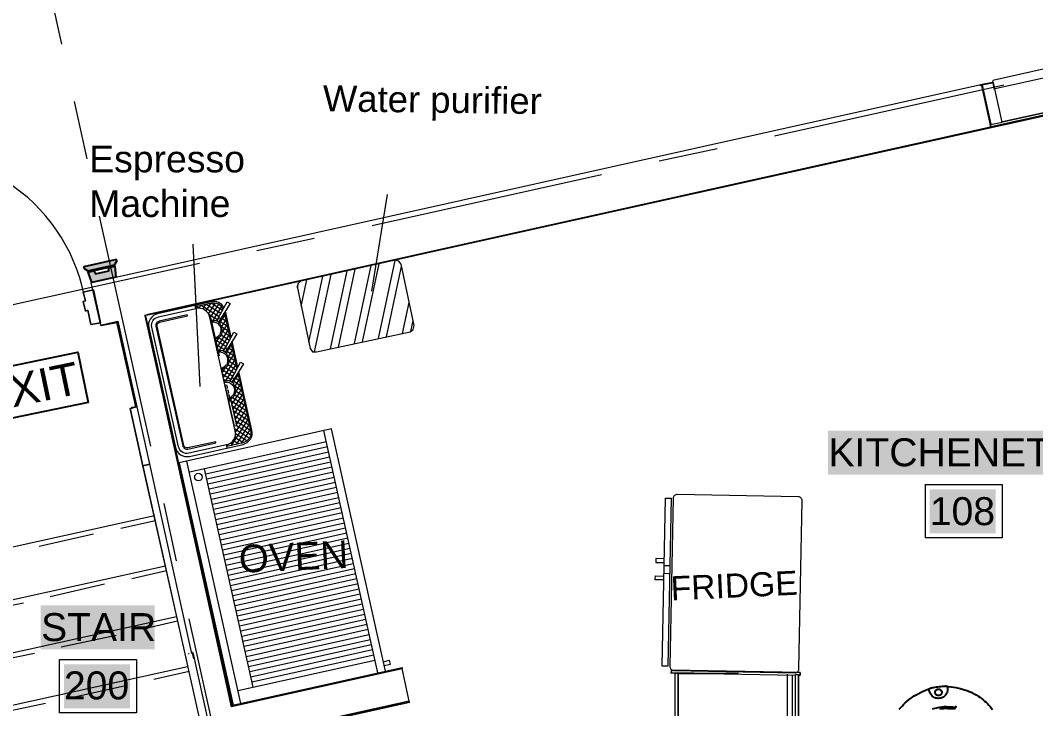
# Model space of a CAD drawing. Header units: inches. Extents: x 0.9 to 36.3, y 0.7 to 23.3.
# Drawn here: x 25.939 to 28.094, y 13.499 to 14.96 of the extents above; entities that cross this region are included whole.
import ezdxf

# ---------------------------------------------------------------- set-up
doc = ezdxf.new("R2010")
doc.units = ezdxf.units.IN
doc.linetypes.add('ACAD_ISO02W100', pattern=[15, 12, -3])
doc.linetypes.add('CENTER', pattern=[50.8, 31.75, -6.35, 6.35, -6.35])
for name, color, linetype, lineweight, true_color in [('Blocks', 7, 'Continuous', 5, 0x9a9c7f), ('Boarder for name', 7, 'Continuous', 5, 0x777777), ('Doors', 7, 'Continuous', 5, 0xf2db9c), ('PDF_Geometry', 7, 'Continuous', 9, 0x777777)]:
    doc.layers.add(name, color=color, linetype=linetype, lineweight=lineweight, true_color=true_color)
for name, color, linetype in [('EXIT', 10, 'Continuous'), ('PDF_Text', 7, 'Continuous'), ('Sensor', 80, 'Continuous'), ('Smoke Detector', 40, 'Continuous')]:
    doc.layers.add(name, color=color, linetype=linetype)
doc.layers.add('PDF_Solid Fills', color=7, linetype='Continuous', true_color=0xffffff)
doc.styles.add('PDF Arial', font='arial.ttf')
doc.styles.get("Standard").update_dxf_attribs({"font": 'arial.ttf'})

msp = doc.modelspace()

# ---------------------------------------------------------------- hatches: boundary and pattern name
at = {"layer": 'Blocks', "linetype": 'CENTER', "ltscale": 0.01, "transparency": 33554559}
h = msp.add_hatch(color=256, dxfattribs=at)
h.set_gradient(color1=(19, 155, 72), color2=(241, 235, 31))
h.paths.add_polyline_path([(26.0982, 14.422), (26.0952, 14.428), (26.0857, 14.4259), (26.0826, 14.4252), (26.0907, 14.4037), (26.1414, 14.415), (26.1396, 14.4378), (26.1364, 14.4371), (26.1269, 14.435), (26.1267, 14.4283)])
h.paths.add_polyline_path([(26.1357, 14.4403), (26.1389, 14.441), (26.1438, 14.4488), (26.1431, 14.4519), (26.0734, 14.4364), (26.0741, 14.4332), (26.0819, 14.4283), (26.085, 14.429)])
h.paths.add_polyline_path([(26.085, 14.429), (26.0857, 14.4259), (26.0952, 14.428), (26.1269, 14.435), (26.1364, 14.4371), (26.1357, 14.4403)])
h = msp.add_hatch(dxfattribs=at)
h.set_pattern_fill('ANSI32', color=256, scale=0.005, angle=33)
h.paths.add_polyline_path([(26.5349, 14.4066), (26.5282, 14.4016), (26.5265, 14.395), (26.5542, 14.2632), (26.5592, 14.2565), (26.5675, 14.2564), (26.7661, 14.2988), (26.7728, 14.3037), (26.7745, 14.3121), (26.7468, 14.4422), (26.7418, 14.4489), (26.7335, 14.4506)])

# ---------------------------------------------------------------- linework, layer by layer
at = {"layer": 'Blocks', "linetype": 'CENTER', "ltscale": 0.01}
for p, q in [((26.7173, 14.5904), (26.6842, 14.3853)), ((26.3053, 14.4845), (26.3197, 14.1825))]:
    msp.add_line(p, q, dxfattribs=at)
at = {"layer": 'Blocks', "linetype": 'ByBlock'}
for p, q in [((26.3178, 14.3488), (26.3125, 14.3522)), ((26.3216, 14.3542), (26.3182, 14.3488)), ((26.3607, 14.3306), (26.323, 14.3546)), ((26.3321, 14.3566), (26.3261, 14.3471)), ((26.3427, 14.3589), (26.3327, 14.3432)), ((26.3644, 14.3374), (26.3336, 14.3569)), ((26.3522, 14.3597), (26.338, 14.3373)), ((26.3597, 14.3573), (26.3416, 14.3288)), ((26.368, 14.3441), (26.3441, 14.3593)), ((26.3657, 14.3525), (26.3465, 14.3222)), ((26.3573, 14.3238), (26.3392, 14.3352)), ((26.3598, 14.3289), (26.3552, 14.3217)), ((26.3559, 14.3213), (26.3601, 14.3286)), ((26.3726, 14.3348), (26.3616, 14.3175)), ((26.3756, 14.3212), (26.365, 14.3279)), ((26.3733, 14.3317), (26.369, 14.3344)), ((26.3717, 14.3388), (26.3841, 14.2834)), ((26.3863, 14.2875), (26.374, 14.3425)), ((26.3457, 14.3221), (26.3441, 14.3231)), ((26.3636, 14.3266), (26.3594, 14.3193)), ((26.378, 14.3106), (26.3608, 14.3216)), ((26.3749, 14.3243), (26.3657, 14.3097)), ((26.3804, 14.3001), (26.3658, 14.3093)), ((26.3773, 14.3137), (26.3676, 14.2984)), ((26.3599, 14.2863), (26.3543, 14.2775)), ((26.3797, 14.3032), (26.3566, 14.2669)), ((26.3789, 14.2739), (26.3588, 14.2866)), ((26.382, 14.2927), (26.3602, 14.2582)), ((26.3826, 14.2806), (26.3659, 14.2912)), ((26.3827, 14.2896), (26.3677, 14.2991)), ((26.3753, 14.2672), (26.3535, 14.281)), ((26.3719, 14.2603), (26.3559, 14.2704)), ((26.3775, 14.2713), (26.369, 14.2579)), ((26.3702, 14.2574), (26.3744, 14.2647)), ((26.3867, 14.2716), (26.3755, 14.2539)), ((26.3898, 14.258), (26.3796, 14.2644)), ((26.3874, 14.2685), (26.3836, 14.2709)), ((26.386, 14.2749), (26.3984, 14.2195)), ((26.4006, 14.2236), (26.3883, 14.2786)), ((26.3608, 14.2583), (26.3582, 14.2599)), ((26.3779, 14.2627), (26.3737, 14.2554)), ((26.3921, 14.2474), (26.3753, 14.2581)), ((26.3891, 14.2611), (26.3797, 14.2463)), ((26.3945, 14.2369), (26.3798, 14.2462)), ((26.3915, 14.2505), (26.3821, 14.2357)), ((26.3739, 14.2228), (26.3675, 14.2127)), ((26.3938, 14.24), (26.3699, 14.2022)), ((26.3737, 14.2229), (26.3735, 14.2231)), ((26.3962, 14.2294), (26.3739, 14.1943)), ((26.3934, 14.2104), (26.3744, 14.2225)), ((26.3971, 14.2171), (26.3806, 14.2276)), ((26.3816, 14.236), (26.3811, 14.2363)), ((26.3969, 14.2263), (26.3821, 14.2357)), ((26.3898, 14.2037), (26.3662, 14.2187)), ((26.3864, 14.1968), (26.3685, 14.2081)), ((26.3952, 14.2137), (26.3829, 14.1942)), ((26.3845, 14.1936), (26.3887, 14.2008)), ((26.3922, 14.1988), (26.388, 14.1915)), ((26.4009, 14.2084), (26.3895, 14.1904)), ((26.4039, 14.1947), (26.3941, 14.201)), ((26.4016, 14.2053), (26.3981, 14.2075)), ((26.3759, 14.1944), (26.3709, 14.1976)), ((26.4063, 14.1842), (26.3898, 14.1946)), ((26.4087, 14.1737), (26.3937, 14.1831)), ((26.4032, 14.1978), (26.3938, 14.183)), ((26.4056, 14.1873), (26.396, 14.1721)), ((26.3851, 14.1524), (26.3803, 14.1555)), ((26.3877, 14.1591), (26.3832, 14.152)), ((26.408, 14.1767), (26.3874, 14.1443)), ((26.414, 14.1431), (26.3882, 14.1595)), ((26.4076, 14.1472), (26.3891, 14.1589)), ((26.4103, 14.1662), (26.3897, 14.1338)), ((26.411, 14.1631), (26.3955, 14.173)), ((26.4127, 14.1557), (26.4097, 14.1509)), ((26.4099, 14.1367), (26.3841, 14.153)), ((26.404, 14.1405), (26.3856, 14.1521)), ((26.3992, 14.1344), (26.3921, 14.1232)), ((26.415, 14.1451), (26.4036, 14.1271)), ((26.4174, 14.1346), (26.408, 14.1197)), ((26.4181, 14.1315), (26.4083, 14.1377)), ((26.4221, 14.1135), (26.3865, 14.0573)), ((26.4082, 14.1197), (26.3904, 14.131)), ((26.4106, 14.1091), (26.3927, 14.1205)), ((26.4057, 14.1303), (26.3945, 14.1127)), ((26.408, 14.1198), (26.3968, 14.1022)), ((26.4204, 14.121), (26.404, 14.1314)), ((26.4228, 14.1104), (26.4079, 14.1199)), ((26.4198, 14.1241), (26.4101, 14.1089)), ((26.5993, 14.0926), (26.2762, 14.0208)), ((26.4249, 14.0729), (26.3945, 14.0922)), ((26.4129, 14.0986), (26.3951, 14.1099)), ((26.4245, 14.103), (26.397, 14.0597)), ((26.4088, 14.0922), (26.3974, 14.0994)), ((26.4277, 14.0802), (26.4033, 14.0957)), ((26.4209, 14.1116), (26.4045, 14.0858)), ((26.4268, 14.0924), (26.4075, 14.062)), ((26.4275, 14.0893), (26.4092, 14.101)), ((26.4252, 14.0999), (26.4097, 14.1097)), ((26.7136, 13.5783), (26.5993, 14.0926)), ((26.4119, 14.0631), (26.3942, 14.0743)), ((26.4198, 14.0671), (26.3958, 14.0823)), ((26.6975, 13.5747), (26.5832, 14.089)), ((26.5885, 14.0651), (26.2977, 14.0005)), ((26.5909, 14.0543), (26.3324, 13.9969)), ((26.3804, 14.056), (26.3762, 14.0586)), ((26.3788, 14.0594), (26.3767, 14.0562)), ((26.3909, 14.0583), (26.3846, 14.0623)), ((26.4014, 14.0607), (26.3904, 14.0677)), ((26.5933, 14.0435), (26.3348, 13.9861)), ((26.5957, 14.0328), (26.3372, 13.9753)), ((26.2762, 14.0208), (26.3905, 13.5065)), ((26.4067, 13.5101), (26.2924, 14.0243)), ((26.4329, 13.5445), (26.33, 14.0076)), ((26.5981, 14.022), (26.3396, 13.9646)), ((26.6005, 14.0112), (26.342, 13.9538)), ((26.6029, 14.0005), (26.3444, 13.943)), ((26.6052, 13.9897), (26.3468, 13.9322)), ((26.6076, 13.9789), (26.3492, 13.9215)), ((26.61, 13.9681), (26.3515, 13.9107)), ((26.6124, 13.9574), (26.3539, 13.8999)), ((26.6148, 13.9466), (26.3563, 13.8892)), ((27.3078, 13.9458), (27.3203, 13.9455)), ((26.6172, 13.9358), (26.3587, 13.8784)), ((26.6196, 13.9251), (26.3611, 13.8676)), ((26.622, 13.9143), (26.3635, 13.8568)), ((26.6244, 13.9035), (26.3659, 13.8461)), ((26.6268, 13.8927), (26.3683, 13.8353)), ((26.6292, 13.882), (26.3707, 13.8245)), ((26.6316, 13.8712), (26.3731, 13.8138)), ((26.634, 13.8604), (26.3755, 13.803)), ((26.6364, 13.8497), (26.3779, 13.7922)), ((26.6388, 13.8389), (26.3803, 13.7815)), ((26.6412, 13.8281), (26.3827, 13.7707)), ((26.6435, 13.8174), (26.3851, 13.7599)), ((26.6459, 13.8066), (26.3874, 13.7491)), ((26.6483, 13.7958), (26.3898, 13.7384)), ((27.305, 13.8029), (27.3174, 13.8026)), ((26.6507, 13.785), (26.3922, 13.7276)), ((26.6531, 13.7743), (26.3946, 13.7168)), ((27.3046, 13.7863), (27.3171, 13.786)), ((26.6555, 13.7635), (26.397, 13.7061)), ((26.6579, 13.7527), (26.3994, 13.6953)), ((26.6603, 13.742), (26.4018, 13.6845)), ((26.6627, 13.7312), (26.4042, 13.6737)), ((26.6651, 13.7204), (26.4066, 13.663)), ((26.6675, 13.7096), (26.409, 13.6522)), ((26.6699, 13.6989), (26.4114, 13.6414)), ((26.6723, 13.6881), (26.4138, 13.6307)), ((26.6747, 13.6773), (26.4162, 13.6199)), ((26.6771, 13.6666), (26.4186, 13.6091)), ((26.6794, 13.6558), (26.421, 13.5984)), ((26.6818, 13.645), (26.4233, 13.5876)), ((26.6842, 13.6343), (26.4257, 13.5768)), ((26.6866, 13.6235), (26.4281, 13.566)), ((26.4006, 13.5373), (26.6914, 13.6019)), ((26.689, 13.6127), (26.4305, 13.5553)), ((26.7091, 13.5985), (26.7226, 13.6015)), ((26.7244, 13.5934), (26.7226, 13.6015)), ((26.3905, 13.5065), (26.7136, 13.5783)), ((26.7109, 13.5904), (26.7244, 13.5934))]:
    msp.add_line(p, q, dxfattribs=at)
for points in [[(26.7468, 14.4422), (26.7418, 14.4489), (26.7335, 14.4506), (26.5349, 14.4066), (26.5282, 14.4016), (26.5265, 14.395), (26.5542, 14.2632), (26.5592, 14.2565), (26.5675, 14.2564), (26.7661, 14.2988), (26.7728, 14.3037), (26.7745, 14.3121)], [(26.3598, 14.3288), (26.3779, 14.3622), (26.384, 14.3586), (26.364, 14.3263)], [(26.3415, 14.3287), (26.3428, 14.329), (26.3609, 14.2479), (26.3597, 14.2477)], [(26.374, 14.2649), (26.3922, 14.2983), (26.3983, 14.2947), (26.3783, 14.2624)], [(26.3883, 14.201), (26.4065, 14.2344), (26.4126, 14.2308), (26.3926, 14.1986)], [(26.3736, 14.1854), (26.3768, 14.1861), (26.3783, 14.179), (26.3752, 14.1783)], [(26.376, 14.1746), (26.3792, 14.1753), (26.3808, 14.1682), (26.3776, 14.1675)], [(26.3783, 14.1646), (26.3814, 14.1653), (26.383, 14.1582), (26.3799, 14.1575)], [(26.3812, 14.1516), (26.3855, 14.1525), (26.3974, 14.0994), (26.3931, 14.0984)]]:
    msp.add_lwpolyline(points, close=True, dxfattribs=at)
for points in [[(26.3713, 14.35, 0.332289), (26.3438, 14.3623), (26.2304, 14.337, 0.414214), (26.2114, 14.3069), (26.2681, 14.0535, 0.414214), (26.2982, 14.0344), (26.4115, 14.0598, 0.414214), (26.4305, 14.0898), (26.4148, 14.1603), (26.4026, 14.2147)], [(26.3776, 14.0522), (26.3762, 14.0587, 0.414214), (26.3952, 14.0888), (26.3414, 14.3292, 0.414214), (26.3114, 14.3482), (26.3099, 14.3547)], [(26.3695, 14.3467, 0.357543), (26.3444, 14.3593), (26.3106, 14.3518)], [(26.3762, 14.0587), (26.2967, 14.0409, -0.414214), (26.2746, 14.0549), (26.2179, 14.3084, -0.414214), (26.2319, 14.3305), (26.3114, 14.3482)], [(26.3448, 14.3198, -0.589811), (26.3633, 14.2956, 0.399029), (26.3637, 14.2944), (26.3658, 14.2934, 0.083054), (26.3678, 14.2999), (26.3668, 14.3, 0.198912), (26.363, 14.3145), (26.3638, 14.3151, 0.198912), (26.3501, 14.323), (26.35, 14.322, 0.072538), (26.3443, 14.3219)], [(26.3524, 14.286, 0.161387), (26.3613, 14.2922, -0.399029), (26.3626, 14.2925), (26.3646, 14.2912, 1.0311), (26.3658, 14.2934)], [(26.3529, 14.2838, 0.092486), (26.3593, 14.287), (26.3599, 14.2862, 0.083054), (26.3646, 14.2912)], [(26.3591, 14.2559, -0.589811), (26.3776, 14.2317, 0.399029), (26.378, 14.2305), (26.3801, 14.2295, 0.083054), (26.3821, 14.236), (26.3811, 14.2361, 0.198912), (26.3773, 14.2506), (26.3781, 14.2512, 0.198912), (26.3644, 14.2591), (26.3643, 14.2581, 0.072538), (26.3586, 14.2581)], [(26.3655, 14.2218, 0.179817), (26.3756, 14.2283, -0.399029), (26.3769, 14.2286), (26.3788, 14.2273, 1.0311), (26.3801, 14.2295)], [(26.366, 14.2196, 0.108504), (26.3736, 14.2231), (26.3742, 14.2223, 0.083054), (26.3788, 14.2273)], [(26.4003, 14.211), (26.4126, 14.1562), (26.4276, 14.0892, -0.414214), (26.4108, 14.0628), (26.377, 14.0552)], [(26.3722, 14.1917, -0.614209), (26.3919, 14.1679, 0.399029), (26.3923, 14.1666), (26.3944, 14.1656, 0.083054), (26.3964, 14.1721), (26.3954, 14.1722, 0.198912), (26.3916, 14.1867), (26.3924, 14.1873, 0.198912), (26.3787, 14.1952), (26.3786, 14.1942, 0.088498), (26.3717, 14.1939)], [(26.3803, 14.1557, 0.108504), (26.3879, 14.1592), (26.3885, 14.1584, 0.083054), (26.3931, 14.1634)], [(26.3829, 14.1589, 0.132053), (26.3899, 14.1645, -0.399029), (26.3912, 14.1647), (26.3931, 14.1634, 1.0311), (26.3944, 14.1656)], [(27.3244, 13.9454), (27.3173, 13.5887, 0.414214), (27.3254, 13.5802), (27.5826, 13.575, 0.414214), (27.5911, 13.5832), (27.5982, 13.9399, 0.414214), (27.5901, 13.9484), (27.3329, 13.9536)]]:
    msp.add_lwpolyline(points, format="xyb", dxfattribs=at)
msp.add_lwpolyline([(26.3535, 14.0655), (26.2942, 14.0522, -0.414214), (26.2859, 14.0575), (26.2291, 14.3109, -0.414214), (26.2344, 14.3192), (26.2937, 14.3325), (26.2932, 14.3348), (26.2339, 14.3215, 0.414214), (26.2268, 14.3104), (26.2835, 14.057, 0.414214), (26.2947, 14.0499), (26.354, 14.0631)], format="xyb", close=True, dxfattribs=at)
for points in [[(26.4134, 14.1526), (26.4113, 14.1539), (26.395, 14.1642)], [(26.4058, 14.1302), (26.388, 14.1415), (26.4006, 14.1336)], [(26.397, 14.131), (26.4096, 14.1509), (26.4033, 14.1409)], [(26.4104, 14.1093), (26.3957, 14.0861), (26.4018, 14.0958)], [(27.3203, 13.9455), (27.3131, 13.5887), (27.3007, 13.589), (27.3078, 13.9458)], [(27.3052, 13.8171), (27.2873, 13.8175), (27.2872, 13.8092), (27.3051, 13.8088)], [(27.3043, 13.772), (27.2864, 13.7724), (27.2866, 13.7807), (27.3045, 13.7803)]]:
    msp.add_lwpolyline(points, dxfattribs=at)
msp.add_circle((26.317, 13.9903), 0.00806, dxfattribs=at)
msp.add_arc((27.3327, 13.9453), 0.0083, 88.8537, 178.8537, dxfattribs=at)
at = {"layer": 'Boarder for name', "linetype": 'ByBlock'}
for points in [[(27.8588, 13.9748), (28.0222, 13.9748), (28.0222, 13.8614), (27.8588, 13.8614)], [(27.8598, 13.8619), (27.8598, 13.9752)]]:
    msp.add_lwpolyline(points, dxfattribs=at)
msp.add_lwpolyline([(26.022, 13.6031), (26.1853, 13.6031), (26.1853, 13.4897), (26.022, 13.4897)], close=True, dxfattribs=at)
at = {"layer": 'Doors', "linetype": 'ByBlock'}
msp.add_lwpolyline([(26.0889, 14.3144), (26.0823, 14.3444), (26.0773, 14.3427), (26.0723, 14.3627), (26.0773, 14.3644), (26.0723, 14.3827), (26.0939, 14.3877), (26.1089, 14.3178)], close=True, dxfattribs=at)
msp.add_lwpolyline([(26.0939, 14.3877), (26.0723, 14.3827), (26.0773, 14.3644), (26.0723, 14.3627), (26.0773, 14.3427), (26.0823, 14.3444), (26.0889, 14.3144), (26.1089, 14.3178)], dxfattribs=at)
msp.add_arc((25.7071, 14.3017), 0.375, 11.9572, 102.5508, dxfattribs=at)
at = {"layer": 'EXIT', "linetype": 'ByBlock', "ltscale": 0.001}
msp.add_lwpolyline([(26.0826, 14.1489), (25.8525, 14.1016), (25.8308, 14.2081), (26.0609, 14.2553)], close=True, dxfattribs=at)
at = {"layer": 'PDF_Geometry', "linetype": 'ByBlock'}
for points in [[(26.0273, 14.9094), (25.9073, 15.4494)], [(28.3573, 14.912), (28.0023, 14.832)], [(28.0041, 14.8145), (28.3608, 14.8929), (28.3557, 14.9112)], [(26.0907, 14.4037), (27.9774, 14.8237)], [(26.2064, 14.3358), (28.4782, 14.8408), (28.4782, 14.8392), (26.2064, 14.3341), (28.4782, 14.8392)], [(26.2064, 14.3357), (27.9981, 14.7341), (27.9782, 14.8241)], [(28.4782, 14.8375), (26.2082, 14.3341)], [(27.9765, 14.8233), (28.0015, 14.8283)], [(28.005, 14.8275), (27.9799, 14.8225)], [(28.4022, 14.8278), (28.4022, 14.8228), (27.9956, 14.7328)], [(27.9973, 14.7386), (28.0223, 14.7436), (28.0039, 14.827)], [(28.0017, 14.8317), (28.005, 14.815)], [(27.5391, 14.7145), (28.0257, 14.8228)], [(27.9774, 14.8211), (27.9756, 14.8228)], [(27.9797, 14.8224), (27.9981, 14.7391)], [(26.0806, 14.6661), (26.0539, 14.7877)], [(27.9981, 14.7341), (27.9981, 14.7391)], [(27.2944, 14.6613), (27.4177, 14.688)], [(26.6859, 14.5245), (27.1725, 14.6329)], [(26.2156, 14.0561), (26.1073, 14.5444)], [(26.4406, 14.4711), (26.5623, 14.4977)], [(25.8306, 14.3361), (26.3189, 14.4444)], [(26.0889, 14.4027), (26.1089, 14.3128), (26.1456, 14.3211), (26.3023, 13.6161)], [(25.174, 13.4061), (25.1823, 13.3745), (25.469, 13.4378), (25.8606, 13.5244), (26.0589, 12.6378), (26.0173, 12.6295), (26.0289, 12.5812), (26.0689, 12.5895), (26.1789, 12.0962), (26.2273, 12.1062), (26.1173, 12.6012), (26.5139, 12.6895), (26.7322, 11.7045), (26.7856, 11.7162), (26.5606, 12.7245), (26.4023, 13.4345), (26.7639, 13.5145), (26.7489, 13.5844), (26.3873, 13.5028), (26.2039, 14.3344)], [(26.3889, 13.5045), (26.7489, 13.5844), (26.3873, 13.5045), (26.3873, 13.5028), (26.2039, 14.3344), (26.3889, 13.5045), (26.2039, 14.3328)], [(26.3906, 13.5061), (26.2056, 14.3328)], [(26.2923, 13.5994), (26.1989, 14.0144), (26.1723, 14.1361), (26.1856, 14.1394), (26.1456, 14.3194), (26.1106, 14.3128), (26.1089, 14.3128)], [(26.1439, 14.3178), (26.1106, 14.3111), (26.1106, 14.3128), (26.1456, 14.3194)], [(26.1439, 14.3211), (26.1856, 14.1394), (26.1456, 14.3211)], [(26.1839, 14.1394), (26.1439, 14.3194)], [(26.1989, 14.0144), (26.2139, 14.0178), (26.1989, 14.0144), (26.1723, 14.1361), (26.1989, 14.0144), (26.3706, 13.2445), (26.3856, 13.2561), (26.3056, 13.6178)], [(26.2706, 13.8128), (26.2439, 13.9344)], [(26.2239, 13.9078), (25.8456, 13.8244), (25.8689, 13.7178), (25.8923, 13.6111), (26.2706, 13.6944)], [(26.2256, 13.8978), (26.1523, 13.8811)], [(26.0939, 13.8694), (25.9789, 13.8428)], [(26.2473, 13.8011), (25.8689, 13.7178)], [(26.2489, 13.7911), (26.1756, 13.7744)], [(26.1173, 13.7628), (26.0023, 13.7361)], [(25.9456, 13.7228), (25.8706, 13.7078)], [(26.2723, 13.6844), (26.1989, 13.6678)], [(26.4056, 13.2028), (26.2973, 13.6894)], [(26.1423, 13.6544), (26.0256, 13.6294)], [(26.3073, 13.6044), (26.3039, 13.6194)], [(25.9689, 13.6161), (25.8956, 13.6011)], [(26.2973, 13.6161), (26.2956, 13.6144)], [(26.2939, 13.5878), (25.9156, 13.5045)], [(26.2973, 13.5778), (26.2223, 13.5611)], [(26.3889, 13.5061), (26.7489, 13.5861), (26.7489, 13.5844), (26.3873, 13.5028)], [(26.7489, 13.5844), (26.7489, 13.5844)], [(27.5835, 13.5693), (27.3185, 13.5743)], [(27.3209, 13.5755), (27.4626, 13.5738)], [(27.5939, 13.5753), (27.5939, 13.5703)], [(27.5939, 13.5703), (27.5939, 13.5753)], [(27.3279, 13.5731), (27.3279, 13.4748)], [(27.3348, 13.4783), (27.3348, 13.5733), (27.3281, 13.5733)], [(27.3348, 13.5733), (27.3348, 13.2649), (27.3348, 13.3599)], [(27.5663, 13.5723), (27.5663, 13.4773)], [(27.5766, 13.5692), (27.5766, 13.4758)], [(27.5835, 11.9227), (27.5835, 13.2643), (27.5835, 13.571)], [(27.5839, 13.5711), (27.5905, 13.5711), (27.5905, 13.2644), (27.5905, 11.9228), (27.5839, 11.9228), (27.5905, 11.9228), (27.5905, 13.2594), (27.5905, 13.5694)], [(26.1656, 13.5478), (26.0506, 13.5228)], [(25.9923, 13.5095), (25.9189, 13.4945)], [(26.5139, 12.9378), (26.4023, 13.4345), (26.4039, 13.4328), (26.7639, 13.5145), (26.4023, 13.4345)], [(26.5473, 12.8395), (26.5389, 12.8378), (26.4056, 13.4328), (26.7656, 13.5128), (26.7639, 13.5128), (26.7639, 13.5145), (26.4039, 13.4345)], [(26.7639, 13.5145), (26.7639, 13.5145)]]:
    msp.add_lwpolyline(points, dxfattribs=at)
for points in [[(28.3781, 14.8224), (28.0231, 14.7441)], [(26.1856, 14.1394), (26.1839, 14.1394), (26.1823, 14.1394), (26.1806, 14.1378), (26.1789, 14.1378), (26.1773, 14.1378), (26.1756, 14.1378), (26.1739, 14.1361), (26.1756, 14.1378), (26.1773, 14.1378), (26.1789, 14.1378), (26.1806, 14.1378), (26.1823, 14.1394), (26.1839, 14.1394)], [(26.1856, 14.1394), (26.1839, 14.1394), (26.1823, 14.1394), (26.1806, 14.1378), (26.1789, 14.1378), (26.1773, 14.1378), (26.1756, 14.1378), (26.1739, 14.1361), (26.1756, 14.1378), (26.1773, 14.1378), (26.1789, 14.1378), (26.1806, 14.1378), (26.1823, 14.1394), (26.1839, 14.1394)], [(26.2073, 14.0161), (26.2089, 14.0161)], [(27.5939, 13.5753), (27.3205, 13.5803)], [(27.321, 13.5805), (27.321, 13.5755)], [(27.3359, 13.5738), (27.4626, 13.5738)], [(27.5939, 13.5703), (27.5922, 13.5703)]]:
    msp.add_lwpolyline(points, close=True, dxfattribs=at)
at = {"layer": 'PDF_Solid Fills', "linetype": 'ByBlock', "transparency": 33554559}
for points in [[(27.6526, 14.0892), (28.2225, 14.0892), (27.6526, 13.9958), (28.2225, 13.9958)], [(27.8684, 13.9645), (28.0083, 13.9645), (27.8684, 13.8712), (28.0083, 13.8712)], [(25.982, 13.6247), (26.2237, 13.6247), (25.982, 13.7181), (26.2237, 13.7181)], [(26.032, 13.4997), (26.172, 13.4997), (26.032, 13.5931), (26.172, 13.5931)]]:
    msp.add_solid(points, dxfattribs=at)
at = {"layer": 'Sensor', "linetype": 'ByBlock'}
msp.add_line((26.085, 14.429), (26.1357, 14.4403), dxfattribs=at)
for points in [[(26.1364, 14.4371), (26.1357, 14.4403), (26.1389, 14.441), (26.1438, 14.4488), (26.1431, 14.4519), (26.0734, 14.4364), (26.0741, 14.4332), (26.0819, 14.4283), (26.085, 14.429), (26.0857, 14.4259)], [(26.1269, 14.435), (26.0952, 14.428), (26.0982, 14.422), (26.1267, 14.4283), (26.1269, 14.435), (26.1364, 14.4371), (26.1396, 14.4378), (26.1414, 14.415), (26.0907, 14.4037), (26.0826, 14.4252), (26.0857, 14.4259), (26.0952, 14.428)]]:
    msp.add_lwpolyline(points, dxfattribs=at)
at = {"layer": 'Smoke Detector', "linetype": 'ByBlock'}
for points in [[(27.8041, 13.4975), (27.8069, 13.5009), (27.8099, 13.5043), (27.8132, 13.5077), (27.8168, 13.5112), (27.8206, 13.5148), (27.825, 13.5184), (27.83, 13.5221), (27.8358, 13.5259), (27.8425, 13.5299), (27.8504, 13.534), (27.8596, 13.5382), (27.8703, 13.5426)], [(27.9029, 13.5469), (27.9143, 13.5454), (27.9243, 13.5437), (27.933, 13.5418), (27.9405, 13.5397), (27.9471, 13.5375), (27.9529, 13.5352), (27.9581, 13.5329), (27.9627, 13.5304), (27.9671, 13.528), (27.9711, 13.5255), (27.9749, 13.523), (27.9785, 13.5204), (27.9819, 13.5178), (27.9851, 13.5151), (27.9882, 13.5124), (27.9911, 13.5095), (27.9939, 13.5066), (27.9967, 13.5036), (27.9993, 13.5005), (28.0019, 13.4973)], [(27.8743, 13.4982), (27.8772, 13.4992), (27.8802, 13.5001), (27.8834, 13.5009), (27.8868, 13.5016), (27.8904, 13.5023), (27.8945, 13.5028), (27.8991, 13.5031), (27.9042, 13.5031), (27.9101, 13.5029), (27.9168, 13.5024), (27.9244, 13.5016)], [(27.8901, 13.4986), (27.8926, 13.4989), (27.8952, 13.4992), (27.8977, 13.4995), (27.9003, 13.4996), (27.9028, 13.4996), (27.9054, 13.4996), (27.9079, 13.4995), (27.9104, 13.4994), (27.9127, 13.4992), (27.9149, 13.4991), (27.9169, 13.4991), (27.9187, 13.4991), (27.9202, 13.4992), (27.9214, 13.4995), (27.9224, 13.4998), (27.9232, 13.5004), (27.9238, 13.501), (27.9242, 13.5018), (27.9246, 13.5028), (27.925, 13.5039), (27.9253, 13.5051)]]:
    msp.add_lwpolyline(points, dxfattribs=at)
for points in [[(27.9003, 13.5253), (27.898, 13.5236), (27.8955, 13.5223), (27.8927, 13.5214), (27.8897, 13.5208), (27.8868, 13.5206), (27.8838, 13.5208), (27.881, 13.5214), (27.8784, 13.5224), (27.8761, 13.5238), (27.8741, 13.5256), (27.8724, 13.5276), (27.871, 13.5297), (27.8698, 13.5319), (27.8689, 13.534), (27.8682, 13.536), (27.8678, 13.5377), (27.8676, 13.5391), (27.8677, 13.5403), (27.868, 13.5412), (27.8687, 13.5419), (27.8696, 13.5424), (27.871, 13.5429), (27.8727, 13.5432), (27.8748, 13.5436), (27.8774, 13.544), (27.8802, 13.5445), (27.8833, 13.5449), (27.8865, 13.5453), (27.8897, 13.5457), (27.8928, 13.5461), (27.8957, 13.5464), (27.8982, 13.5467), (27.9004, 13.5469), (27.9022, 13.547), (27.9036, 13.5469), (27.9046, 13.5466), (27.9055, 13.5461), (27.906, 13.5453), (27.9064, 13.5442), (27.9065, 13.5428), (27.9066, 13.541), (27.9065, 13.5389), (27.9061, 13.5366), (27.9056, 13.5342), (27.9047, 13.5318), (27.9036, 13.5295), (27.9021, 13.5272)], [(27.8906, 13.5394), (27.8908, 13.5393), (27.891, 13.5391), (27.8912, 13.539), (27.8914, 13.5389), (27.8916, 13.5387), (27.8917, 13.5386), (27.8919, 13.5384), (27.8921, 13.5383), (27.8922, 13.5381), (27.8924, 13.5379), (27.8925, 13.5378), (27.8927, 13.5376), (27.8928, 13.5374), (27.8929, 13.5372), (27.893, 13.537), (27.8932, 13.5368), (27.8933, 13.5366), (27.8934, 13.5364), (27.8935, 13.5362), (27.8936, 13.536), (27.8936, 13.5358), (27.8937, 13.5356), (27.8938, 13.5354), (27.8938, 13.5352), (27.8939, 13.535), (27.894, 13.5347), (27.894, 13.5345), (27.894, 13.5343), (27.8941, 13.5341), (27.8941, 13.5338), (27.8941, 13.5336), (27.8941, 13.5334), (27.8941, 13.5332), (27.8941, 13.5329), (27.8941, 13.5327), (27.894, 13.5325), (27.894, 13.5323), (27.894, 13.532), (27.8939, 13.5318), (27.8938, 13.5316), (27.8938, 13.5314), (27.8937, 13.5312), (27.8936, 13.5309), (27.8936, 13.5307), (27.8935, 13.5305), (27.8934, 13.5303), (27.8933, 13.5301), (27.8932, 13.5299), (27.893, 13.5297), (27.8929, 13.5295), (27.8928, 13.5294), (27.8927, 13.5292), (27.8925, 13.529), (27.8924, 13.5288), (27.8922, 13.5287), (27.8921, 13.5285), (27.8919, 13.5283), (27.8917, 13.5282), (27.8916, 13.528), (27.8914, 13.5279), (27.8912, 13.5278), (27.891, 13.5276), (27.8908, 13.5275), (27.8906, 13.5274), (27.8904, 13.5273), (27.8902, 13.5272), (27.89, 13.5271), (27.8898, 13.527), (27.8896, 13.5269), (27.8894, 13.5268), (27.8892, 13.5268), (27.889, 13.5267), (27.8887, 13.5266), (27.8885, 13.5266), (27.8883, 13.5266), (27.8881, 13.5265), (27.8878, 13.5265), (27.8876, 13.5265), (27.8874, 13.5265), (27.8872, 13.5265), (27.8869, 13.5265), (27.8867, 13.5265), (27.8865, 13.5265), (27.8863, 13.5265), (27.886, 13.5266), (27.8858, 13.5266), (27.8856, 13.5266), (27.8854, 13.5267), (27.8852, 13.5268), (27.8849, 13.5268), (27.8847, 13.5269), (27.8845, 13.527), (27.8843, 13.5271), (27.8841, 13.5272), (27.8839, 13.5273), (27.8837, 13.5274), (27.8835, 13.5275), (27.8833, 13.5276), (27.8831, 13.5278), (27.883, 13.5279), (27.8828, 13.528), (27.8826, 13.5282), (27.8824, 13.5283), (27.8823, 13.5285), (27.8821, 13.5287), (27.882, 13.5288), (27.8818, 13.529), (27.8817, 13.5292), (27.8815, 13.5294), (27.8814, 13.5295), (27.8813, 13.5297), (27.8812, 13.5299), (27.8811, 13.5301), (27.881, 13.5303), (27.8809, 13.5305), (27.8808, 13.5307), (27.8807, 13.5309), (27.8806, 13.5312), (27.8805, 13.5314), (27.8805, 13.5316), (27.8804, 13.5318), (27.8804, 13.532), (27.8803, 13.5323), (27.8803, 13.5325), (27.8803, 13.5327), (27.8803, 13.5329), (27.8803, 13.5332), (27.8802, 13.5334), (27.8803, 13.5336), (27.8803, 13.5338), (27.8803, 13.5341), (27.8803, 13.5343), (27.8803, 13.5345), (27.8804, 13.5347), (27.8804, 13.535), (27.8805, 13.5352), (27.8805, 13.5354), (27.8806, 13.5356), (27.8807, 13.5358), (27.8808, 13.536), (27.8809, 13.5362), (27.881, 13.5364), (27.8811, 13.5366), (27.8812, 13.5368), (27.8813, 13.537), (27.8814, 13.5372), (27.8815, 13.5374), (27.8817, 13.5376), (27.8818, 13.5378), (27.882, 13.5379), (27.8821, 13.5381), (27.8823, 13.5383), (27.8824, 13.5384), (27.8826, 13.5386), (27.8828, 13.5387), (27.883, 13.5389), (27.8831, 13.539), (27.8833, 13.5391), (27.8835, 13.5393), (27.8837, 13.5394), (27.8839, 13.5395), (27.8841, 13.5396), (27.8843, 13.5397), (27.8845, 13.5398), (27.8847, 13.5399), (27.8849, 13.5399), (27.8852, 13.54), (27.8854, 13.5401), (27.8856, 13.5401), (27.8858, 13.5402), (27.886, 13.5402), (27.8863, 13.5402), (27.8865, 13.5403), (27.8867, 13.5403), (27.8869, 13.5403), (27.8872, 13.5403), (27.8874, 13.5403), (27.8876, 13.5403), (27.8878, 13.5403), (27.8881, 13.5402), (27.8883, 13.5402), (27.8885, 13.5402), (27.8887, 13.5401), (27.889, 13.5401), (27.8892, 13.54), (27.8894, 13.5399), (27.8896, 13.5399), (27.8898, 13.5398), (27.89, 13.5397), (27.8902, 13.5396), (27.8904, 13.5395)]]:
    msp.add_lwpolyline(points, close=True, dxfattribs=at)

# ---------------------------------------------------------------- texts
at = {"layer": 'Blocks', "linetype": 'ByBlock'}
for s, height, p in [('OVEN', 0.05865, (26.4039, 13.7871)), ('FRIDGE', 0.05108, (27.3201, 13.7286))]:
    msp.add_text(s, height=height, rotation=2.5953, dxfattribs=at).set_placement(p)
at = {"layer": 'Blocks', "linetype": 'ByBlock', "insert": (26.545, 14.8226), "char_height": 0.055408, "width": 0.537176, "attachment_point": 1, "rotation": 359.2666}
msp.add_mtext('\\pxqc;Water purifier', dxfattribs=at)
at = {"layer": 'Blocks', "linetype": 'ByBlock', "insert": (26.0851, 14.6939), "char_height": 0.05678, "attachment_point": 1}
msp.add_mtext('Espresso^JMachine', dxfattribs=at)
at = {"layer": 'EXIT', "linetype": 'ACAD_ISO02W100', "ltscale": 0.01}
msp.add_text('EXIT', height=0.06879, rotation=11.7335, dxfattribs=at).set_placement((25.8599, 14.1249))
at = {"layer": 'PDF_Text', "linetype": 'ByBlock', "attachment_point": 4, "style": 'PDF Arial'}
for s, insert, char_height in [('KITCHENETTE', (27.6538, 14.0426), 0.059386), ('108', (27.8688, 13.9176), 0.05939), ('STAIR', (25.983, 13.6715), 0.05939), ('200', (26.0315, 13.5478), 0.05939)]:
    msp.add_mtext(s, dxfattribs=dict(at, insert=insert, char_height=char_height))

doc.saveas('drawing.dxf')
